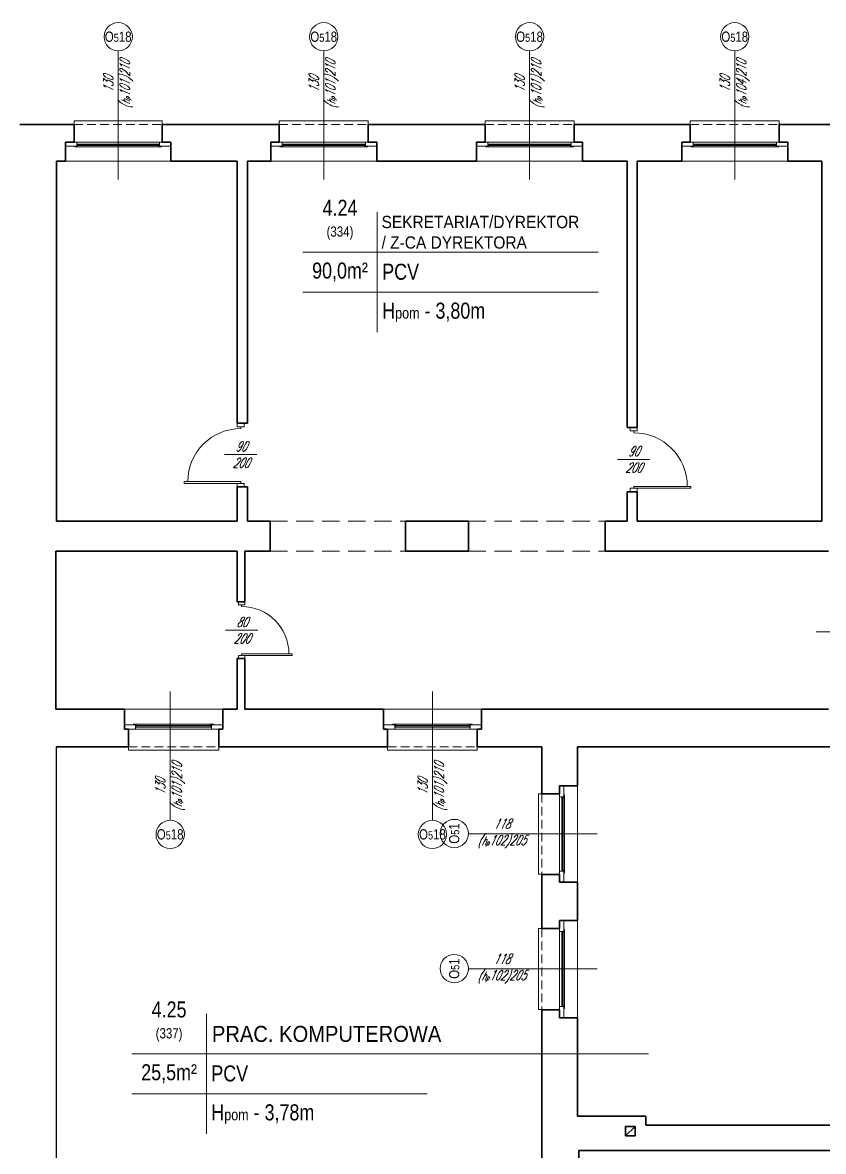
# Model space of a CAD drawing. Header units: millimetres. Extents: x -18485 to 40303, y -22087 to 35064.
# Drawn here: x 7619 to 8790, y -8501 to -6851 of the extents above; entities that cross this region are included whole.
import ezdxf

# ---------------------------------------------------------------- set-up
doc = ezdxf.new("R2010")
doc.units = ezdxf.units.MM
doc.linetypes.add('DASHED', pattern=[19.05, 12.7, -6.35])
doc.layers.get('0').update_dxf_attribs({"lineweight": 25})
for name, color, linetype, lineweight in [('01_ściany', 2, 'Continuous', 25), ('03-01_okna', 5, 'Continuous', 15), ('03_drzwi', 1, 'Continuous', 0), ('04-1_widok', 251, 'Continuous', 5), ('04-2_nad', 251, 'DASHED', 5), ('05-03_opis', 10, 'Continuous', 5), ('31 piętro III - ściany', 2, 'Continuous', 35)]:
    doc.layers.add(name, color=color, linetype=linetype, lineweight=lineweight)
doc.styles.add('ariel', font='arial.ttf', dxfattribs={"width": 0.8})
doc.styles.add('ariel_wym', font='simplex.shx', dxfattribs={"width": 0.65, "oblique": 25})

# ---------------------------------------------------------------- blocks, each defined once
blk = doc.blocks.new('*U1449')
blk.add_line((0, 0.375), (0, 0.4))
at = {"ltscale": 0.8}
blk.add_lwpolyline([(-0.05, 0.4), (-0.05, 0.45), (0.05, 0.45), (0.05, 0.4)], close=True, dxfattribs=at)
blk.add_lwpolyline([(0, -0.4), (0, -0.375), (-0.8, -0.375), (-0.8, -0.4), (-0.05, -0.4), (0.05, -0.4), (0.05, -0.45), (-0.05, -0.45), (-0.05, -0.4)])
blk.add_arc((0, -0.375), 0.75, 90, 180)
blk = doc.blocks.new('*U1450')
blk.add_line((0, 0.375), (0, 0.4))
at = {"ltscale": 0.8}
blk.add_lwpolyline([(0.05, 0.4), (0.05, 0.45), (-0.05, 0.45), (-0.05, 0.4)], close=True, dxfattribs=at)
blk.add_lwpolyline([(0, -0.4), (0, -0.375), (0.8, -0.375), (0.8, -0.4), (0.05, -0.4), (-0.05, -0.4), (-0.05, -0.45), (0.05, -0.45), (0.05, -0.4)])
blk.add_arc((0, -0.375), 0.75, 0, 90)

msp = doc.modelspace()

# ---------------------------------------------------------------- linework, layer by layer
at = {"layer": '01_ściany'}
msp.add_line((7669.1, -8794.8), (7669.1, -7909.7), dxfattribs=at)
at = {"layer": '03-01_okna', "linetype": 'Continuous', "lineweight": 0}
for p, q in [((7694.6, -6999.7), (7694.6, -6994.7)), ((7694.6, -6994.7), (7823.6, -6994.7)), ((7823.6, -6999.7), (7823.6, -6994.7)), ((7994.6, -6999.7), (7994.6, -6994.7)), ((7994.6, -6994.7), (8124.6, -6994.7)), ((8124.6, -6999.7), (8124.6, -6994.7)), ((8295.6, -6999.7), (8295.6, -6994.7)), ((8295.6, -6994.7), (8425.6, -6994.7)), ((8425.6, -6999.7), (8425.6, -6994.7)), ((8595.6, -6999.7), (8595.6, -6994.7)), ((8595.6, -6994.7), (8725.6, -6994.7)), ((8725.6, -6999.7), (8725.6, -6994.7)), ((7819.6, -7025.7), (7698.6, -7025.7)), ((7698.6, -7028.7), (7819.6, -7028.7)), ((7699.6, -7032.7), (7699.6, -7028.7)), ((7699.6, -7030.2), (7818.6, -7030.2)), ((7818.6, -7032.7), (7818.6, -7028.7)), ((8120.6, -7025.7), (7998.6, -7025.7)), ((7998.6, -7028.7), (8120.6, -7028.7)), ((7999.6, -7032.7), (7999.6, -7028.7)), ((7999.6, -7030.2), (8119.6, -7030.2)), ((8119.6, -7032.7), (8119.6, -7028.7)), ((8421.6, -7025.7), (8299.6, -7025.7)), ((8299.6, -7028.7), (8421.6, -7028.7)), ((8300.6, -7032.7), (8300.6, -7028.7)), ((8300.6, -7030.2), (8420.6, -7030.2)), ((8420.6, -7032.7), (8420.6, -7028.7)), ((8721.6, -7025.7), (8599.6, -7025.7)), ((8599.6, -7028.7), (8721.6, -7028.7)), ((8600.6, -7032.7), (8600.6, -7028.7)), ((8600.6, -7030.2), (8720.6, -7030.2)), ((8720.6, -7032.7), (8720.6, -7028.7)), ((7699.6, -7030.7), (7818.6, -7030.7)), ((7999.6, -7030.7), (8119.6, -7030.7)), ((8300.6, -7030.7), (8420.6, -7030.7)), ((8600.6, -7030.7), (8720.6, -7030.7)), ((7784.6, -7880.7), (7895.6, -7880.7)), ((7895.6, -7883.7), (7784.6, -7883.7)), ((7785.6, -7876.7), (7785.6, -7880.7)), ((7785.6, -7878.7), (7894.6, -7878.7)), ((7785.6, -7879.2), (7894.6, -7879.2)), ((7894.6, -7876.7), (7894.6, -7880.7)), ((8163.6, -7880.7), (8273.6, -7880.7)), ((8273.6, -7883.7), (8163.6, -7883.7)), ((8164.6, -7876.7), (8164.6, -7880.7)), ((8164.6, -7878.7), (8272.6, -7878.7)), ((8164.6, -7879.2), (8272.6, -7879.2)), ((8272.6, -7876.7), (8272.6, -7880.7)), ((7774.1, -7909.7), (7774.1, -7914.7)), ((7774.1, -7914.7), (7906.1, -7914.7)), ((7906.1, -7909.7), (7906.1, -7914.7)), ((8153.1, -7909.7), (8153.1, -7914.7)), ((8153.1, -7914.7), (8284.1, -7914.7)), ((8284.1, -7909.7), (8284.1, -7914.7)), ((8378.6, -7978.2), (8373.6, -7978.2)), ((8373.6, -7978.2), (8373.6, -8095.7)), ((8404.6, -8091.2), (8404.6, -7982.7)), ((8407.6, -7982.7), (8407.6, -8091.2)), ((8411.6, -7983.7), (8407.6, -7983.7)), ((8409.1, -7983.7), (8409.1, -8090.7)), ((8409.6, -7983.7), (8409.6, -8090.7)), ((8378.6, -8095.7), (8373.6, -8095.7)), ((8411.6, -8090.7), (8407.6, -8090.7)), ((8378.6, -8175.2), (8373.6, -8175.2)), ((8373.6, -8175.2), (8373.6, -8293.7)), ((8404.6, -8289.2), (8404.6, -8179.7)), ((8407.6, -8179.7), (8407.6, -8289.2)), ((8411.6, -8180.7), (8407.6, -8180.7)), ((8409.1, -8180.7), (8409.1, -8288.7)), ((8409.6, -8180.7), (8409.6, -8288.7)), ((8378.6, -8293.7), (8373.6, -8293.7)), ((8411.6, -8288.7), (8407.6, -8288.7))]:
    msp.add_line(p, q, dxfattribs=at)
at = {"layer": '03-01_okna', "linetype": 'DASHED'}
for p, q in [((7694.6, -6999.7), (7823.6, -6999.7)), ((7994.6, -6999.7), (8124.6, -6999.7)), ((8295.6, -6999.7), (8425.6, -6999.7)), ((8595.6, -6999.7), (8725.6, -6999.7)), ((7774.1, -7909.7), (7906.1, -7909.7)), ((8153.1, -7909.7), (8284.1, -7909.7)), ((8378.6, -7978.2), (8378.6, -8095.7)), ((8378.6, -8175.2), (8378.6, -8293.7))]:
    msp.add_line(p, q, dxfattribs=at)
at = {"layer": '03-01_okna', "linetype": 'Continuous', "lineweight": 0}
for points in [[(7698.6, -7031.7), (7682.1, -7031.7), (7682.1, -7025.7), (7698.6, -7025.7)], [(7836.1, -7031.7), (7819.6, -7031.7), (7819.6, -7025.7), (7836.1, -7025.7)], [(7998.6, -7031.7), (7982.1, -7031.7), (7982.1, -7025.7), (7998.6, -7025.7)], [(8137.1, -7031.7), (8120.6, -7031.7), (8120.6, -7025.7), (8137.1, -7025.7)], [(8299.6, -7031.7), (8283.1, -7031.7), (8283.1, -7025.7), (8299.6, -7025.7)], [(8438.1, -7031.7), (8421.6, -7031.7), (8421.6, -7025.7), (8438.1, -7025.7)], [(8599.6, -7031.7), (8583.1, -7031.7), (8583.1, -7025.7), (8599.6, -7025.7)], [(8738.1, -7031.7), (8721.6, -7031.7), (8721.6, -7025.7), (8738.1, -7025.7)], [(7784.6, -7877.7), (7768.1, -7877.7), (7768.1, -7883.7), (7784.6, -7883.7)], [(7912.1, -7877.7), (7895.6, -7877.7), (7895.6, -7883.7), (7912.1, -7883.7)], [(8163.6, -7877.7), (8147.1, -7877.7), (8147.1, -7883.7), (8163.6, -7883.7)], [(8290.1, -7877.7), (8273.6, -7877.7), (8273.6, -7883.7), (8290.1, -7883.7)], [(8410.6, -7982.7), (8410.6, -7966.7), (8404.6, -7966.7), (8404.6, -7982.7)], [(8410.6, -8107.7), (8410.6, -8091.2), (8404.6, -8091.2), (8404.6, -8107.7)], [(8410.6, -8179.7), (8410.6, -8163.7), (8404.6, -8163.7), (8404.6, -8179.7)], [(8410.6, -8305.7), (8410.6, -8289.2), (8404.6, -8289.2), (8404.6, -8305.7)]]:
    msp.add_lwpolyline(points, close=True, dxfattribs=at)
for points in [[(7695.6, -7031.7), (7695.6, -7032.7), (7822.6, -7032.7), (7822.6, -7031.7)], [(7995.6, -7031.7), (7995.6, -7032.7), (8123.6, -7032.7), (8123.6, -7031.7)], [(8296.6, -7031.7), (8296.6, -7032.7), (8424.6, -7032.7), (8424.6, -7031.7)], [(8596.6, -7031.7), (8596.6, -7032.7), (8724.6, -7032.7), (8724.6, -7031.7)], [(7781.6, -7877.7), (7781.6, -7876.7), (7898.6, -7876.7), (7898.6, -7877.7)], [(8160.6, -7877.7), (8160.6, -7876.7), (8276.6, -7876.7), (8276.6, -7877.7)], [(8410.6, -7979.7), (8411.6, -7979.7), (8411.6, -8094.2), (8410.6, -8094.2)], [(8410.6, -8176.7), (8411.6, -8176.7), (8411.6, -8292.2), (8410.6, -8292.2)]]:
    msp.add_lwpolyline(points, dxfattribs=at)
at = {"layer": '04-1_widok'}
for p, q in [((7836.1, -7053.7), (7682.1, -7053.7)), ((8137.1, -7053.7), (7982.1, -7053.7)), ((8438.1, -7053.7), (8283.1, -7053.7)), ((8738.1, -7053.7), (8583.1, -7053.7)), ((7912.1, -7854.7), (7768.1, -7854.7)), ((8290.1, -7854.7), (8147.1, -7854.7)), ((8430.6, -8107.7), (8430.6, -7966.7)), ((8430.6, -8305.7), (8430.6, -8163.7))]:
    msp.add_line(p, q, dxfattribs=at)
at = {"layer": '04-2_nad', "ltscale": 2}
for p, q in [((7981.1, -7579.7), (8179.1, -7579.7)), ((8271.1, -7579.7), (8471.1, -7579.7)), ((7981.1, -7623.7), (8179.1, -7623.7)), ((8271.1, -7623.7), (8471.1, -7623.7))]:
    msp.add_line(p, q, dxfattribs=at)
at = {"layer": '05-03_opis', "lineweight": 0}
for p, q in [((7759.1, -7080.3), (7759.1, -6892.2)), ((8059.6, -7080.3), (8059.6, -6892.2)), ((8360.6, -7080.3), (8360.6, -6892.2)), ((8660.6, -7080.3), (8660.6, -6892.2)), ((7961.9, -7482.5), (7914.7, -7482.5)), ((8489.3, -7489.5), (8536.5, -7489.5)), ((7963.2, -7739.2), (7916, -7739.2)), ((8779.9, -7741.7), (8827.1, -7741.7)), ((7835.1, -7829), (7835.1, -8017.1)), ((8218.6, -7829), (8218.6, -8017.1)), ((8459.2, -8036.9), (8271.2, -8036.9)), ((8459.2, -8234.4), (8271.2, -8234.4))]:
    msp.add_line(p, q, dxfattribs=at)
at = {"layer": '05-03_opis'}
for p, q in [((8137.9, -7303.4), (8137.9, -7127.8)), ((8029, -7186.7), (8460.7, -7186.7)), ((8029, -7245), (8460.7, -7245)), ((7888, -8475.4), (7888, -8299.8)), ((7779.1, -8358.7), (8534.7, -8358.7)), ((7779.1, -8417), (8210.8, -8417))]:
    msp.add_line(p, q, dxfattribs=at)
at = {"layer": '05-03_opis', "lineweight": 0}
for centre in [(7759.1, -6871.6), (8059.6, -6871.6), (8360.6, -6871.6), (8660.6, -6871.6), (7835.1, -8037.7), (8218.6, -8037.7), (8250.5, -8036.4), (8250.5, -8233.9)]:
    msp.add_circle(centre, 20.7, dxfattribs=at)
at = {"layer": '31 piętro III - ściany'}
for p, q in [((7694.6, -6999.7), (7615.1, -6999.7)), ((7694.6, -7025.7), (7694.6, -6999.7)), ((7823.6, -7025.7), (7823.6, -6999.7)), ((7823.6, -6999.7), (7994.6, -6999.7)), ((7994.6, -7025.7), (7994.6, -6999.7)), ((8124.6, -7025.7), (8124.6, -6999.7)), ((8124.6, -6999.7), (8295.6, -6999.7)), ((8295.6, -7025.7), (8295.6, -6999.7)), ((8425.6, -7025.7), (8425.6, -6999.7)), ((8425.6, -6999.7), (8595.6, -6999.7)), ((8595.6, -7025.7), (8595.6, -6999.7)), ((8725.6, -7025.7), (8725.6, -6999.7)), ((8725.6, -6999.7), (9143.1, -6999.7)), ((7682.1, -7053.7), (7682.1, -7025.7)), ((7682.1, -7025.7), (7694.6, -7025.7)), ((7836.1, -7025.7), (7823.6, -7025.7)), ((7836.1, -7053.7), (7836.1, -7025.7)), ((7982.1, -7053.7), (7982.1, -7025.7)), ((7982.1, -7025.7), (7994.6, -7025.7)), ((8137.1, -7025.7), (8124.6, -7025.7)), ((8137.1, -7053.7), (8137.1, -7025.7)), ((8283.1, -7053.7), (8283.1, -7025.7)), ((8283.1, -7025.7), (8295.6, -7025.7)), ((8438.1, -7025.7), (8425.6, -7025.7)), ((8438.1, -7053.7), (8438.1, -7025.7)), ((8583.1, -7053.7), (8583.1, -7025.7)), ((8583.1, -7025.7), (8595.6, -7025.7)), ((8738.1, -7025.7), (8725.6, -7025.7)), ((8738.1, -7053.7), (8738.1, -7025.7)), ((7669.1, -7579.7), (7669.1, -7053.7)), ((7669.1, -7053.7), (7682.1, -7053.7)), ((7933.1, -7053.7), (7836.1, -7053.7)), ((7933.1, -7436.7), (7933.1, -7053.7)), ((7948.1, -7436.7), (7948.1, -7053.7)), ((7948.1, -7053.7), (7982.1, -7053.7)), ((8283.1, -7053.7), (8137.1, -7053.7)), ((8503.1, -7053.7), (8438.1, -7053.7)), ((8503.1, -7442.7), (8503.1, -7053.7)), ((8583.1, -7053.7), (8518.1, -7053.7)), ((8518.1, -7442.7), (8518.1, -7053.7)), ((8518.1, -7053.7), (8583.1, -7053.7)), ((8788.1, -7053.7), (8738.1, -7053.7)), ((8788.1, -7579.7), (8788.1, -7053.7)), ((7948.1, -7436.7), (7933.1, -7436.7)), ((8503.1, -7442.7), (8518.1, -7442.7)), ((7948.1, -7529.7), (7933.1, -7529.7)), ((7933.1, -7529.7), (7933.1, -7579.7)), ((7948.1, -7579.7), (7948.1, -7529.7)), ((8503.1, -7579.7), (8503.1, -7536.7)), ((8503.1, -7536.7), (8518.1, -7536.7)), ((8518.1, -7536.7), (8518.1, -7579.7)), ((7933.1, -7579.7), (7669.1, -7579.7)), ((7981.1, -7579.7), (7948.1, -7579.7)), ((7981.1, -7623.7), (7981.1, -7579.7)), ((8271.1, -7579.7), (8179.1, -7579.7)), ((8179.1, -7623.7), (8179.1, -7579.7)), ((8271.1, -7623.7), (8271.1, -7579.7)), ((8471.1, -7623.7), (8471.1, -7579.7)), ((8471.1, -7579.7), (8503.1, -7579.7)), ((8518.1, -7579.7), (8788.1, -7579.7)), ((7933.1, -7623.7), (7668.1, -7623.7)), ((7668.1, -7623.7), (7668.1, -7854.7)), ((7933.1, -7697.7), (7933.1, -7623.7)), ((7981.1, -7623.7), (7944.1, -7623.7)), ((7981.1, -7623.7), (7944.1, -7623.7)), ((7944.1, -7623.7), (7944.1, -7697.7)), ((8271.1, -7623.7), (8179.1, -7623.7)), ((8797.6, -7623.7), (8471.1, -7623.7)), ((7944.1, -7697.7), (7933.1, -7697.7)), ((7944.1, -7780.7), (7933.1, -7780.7)), ((7933.1, -7780.7), (7933.1, -7854.7)), ((7944.1, -7780.7), (7944.1, -7854.7)), ((7668.1, -7854.7), (7768.1, -7854.7)), ((7768.1, -7854.7), (7768.1, -7883.7)), ((7912.1, -7854.7), (7912.1, -7883.7)), ((7933.1, -7854.7), (7912.1, -7854.7)), ((8147.1, -7854.7), (7944.1, -7854.7)), ((7944.1, -7854.7), (8147.1, -7854.7)), ((8147.1, -7854.7), (8147.1, -7883.7)), ((8797.6, -7854.7), (8290.1, -7854.7)), ((8290.1, -7854.7), (8290.1, -7883.7)), ((7768.1, -7883.7), (7774.1, -7883.7)), ((7774.1, -7883.7), (7774.1, -7909.7)), ((7912.1, -7883.7), (7906.1, -7883.7)), ((7906.1, -7883.7), (7906.1, -7909.7)), ((8147.1, -7883.7), (8153.1, -7883.7)), ((8153.1, -7883.7), (8153.1, -7909.7)), ((8290.1, -7883.7), (8284.1, -7883.7)), ((8284.1, -7883.7), (8284.1, -7909.7)), ((7774.1, -7909.7), (7669.1, -7909.7)), ((7906.1, -7909.7), (8153.1, -7909.7)), ((8284.1, -7909.7), (8378.6, -7909.7)), ((8378.6, -7978.2), (8378.6, -7909.7)), ((8430.6, -7909.7), (8901, -7909.7)), ((8430.6, -7966.7), (8430.6, -7909.7)), ((8430.6, -7966.7), (8404.6, -7966.7)), ((8404.6, -7966.7), (8404.6, -7978.2)), ((8404.6, -7978.2), (8378.6, -7978.2)), ((8404.6, -8096.2), (8378.6, -8096.2)), ((8378.6, -8096.2), (8378.6, -8175.2)), ((8404.6, -8107.7), (8404.6, -8096.2)), ((8430.6, -8107.7), (8404.6, -8107.7)), ((8430.6, -8107.7), (8430.6, -8163.7)), ((8430.6, -8163.7), (8404.6, -8163.7)), ((8404.6, -8163.7), (8404.6, -8175.2)), ((8404.6, -8175.2), (8378.6, -8175.2)), ((8404.6, -8294.2), (8378.6, -8294.2)), ((8378.6, -8294.2), (8378.6, -8527.9)), ((8404.6, -8305.7), (8404.6, -8294.2)), ((8430.6, -8305.7), (8404.6, -8305.7)), ((8430.6, -8449.7), (8430.6, -8305.7)), ((8430.6, -8449.7), (8530.6, -8449.7)), ((8501.1, -8464.5), (8515.1, -8464.5)), ((8501.1, -8478.5), (8501.1, -8464.5)), ((8515.1, -8464.5), (8501.1, -8478.5)), ((8515.1, -8464.5), (8515.1, -8478.5)), ((8530.6, -8449.7), (8530.6, -8462.7)), ((8900.6, -8462.7), (8530.6, -8462.7)), ((8515.1, -8478.5), (8501.1, -8478.5)), ((8944.6, -8499.7), (8432.6, -8499.7)), ((8432.6, -8516.4), (8432.6, -8499.7))]:
    msp.add_line(p, q, dxfattribs=at)

# ---------------------------------------------------------------- block references
at = {"layer": '03_drzwi'}
for name, p, xscale, yscale, zscale in [('*U1449', (7938.3, -7483.2), 103.3333333333048, 103.3333333333048, 103.3333333333048), ('*U1449', (8512.9, -7489.7), -104.4444444444161, 104.4444444444161, 104.4444444444162), ('*U1450', (7939.6, -7739.2), 92.2222222222008, 92.2222222222008, 92.2222222222008)]:
    msp.add_blockref(name, p, dxfattribs=dict(at, xscale=xscale, yscale=yscale, zscale=zscale))

# ---------------------------------------------------------------- texts
at = {"layer": '05-03_opis', "lineweight": 0, "attachment_point": 5}
for s, insert, char_height, width, style in [('O{\\H0.8x;5}18', (7759.1, -6871.6), 15, 75.194, 'ariel'), ('O{\\H0.8x;5}18', (8059.6, -6871.6), 15, 75.194, 'ariel'), ('O{\\H0.8x;5}18', (8360.6, -6871.6), 15, 75.194, 'ariel'), ('O{\\H0.8x;5}18', (8660.6, -6871.6), 15, 75.194, 'ariel'), ('90\\P200', (7938.5, -7482.5), 14.4, 68.936, 'ariel_wym'), ('90\\P200', (8512.7, -7489.5), 14.4, 68.936, 'ariel_wym'), ('80\\P200', (7939.8, -7739.2), 14.4, 68.936, 'ariel_wym'), ('118\\P({\\H0.8333x;h\\H0.6x;p}102)205', (8320.1, -8036.4), 14.4, 62.661, 'ariel_wym'), ('O{\\H0.8x;5}18', (7835.1, -8037.7), 15, 75.194, 'ariel'), ('O{\\H0.8x;5}18', (8218.6, -8037.7), 15, 75.194, 'ariel'), ('118\\P({\\H0.8333x;h\\H0.6x;p}102)205', (8320.1, -8233.9), 14.4, 62.661, 'ariel_wym')]:
    msp.add_mtext(s, dxfattribs=dict(at, insert=insert, char_height=char_height, width=width, style=style))
at = {"layer": '05-03_opis', "lineweight": 0, "attachment_point": 5, "rotation": 90}
for s, insert, char_height, width, style in [('130\\P({\\H0.8333x;h\\H0.6x;p}101)210', (7759.1, -6941.1), 14.4, 62.661, 'ariel_wym'), ('130\\P({\\H0.8333x;h\\H0.6x;p}101)210', (8059.6, -6941.1), 14.4, 62.661, 'ariel_wym'), ('130\\P({\\H0.8333x;h\\H0.6x;p}101)210', (8360.6, -6941.1), 14.4, 62.661, 'ariel_wym'), ('130\\P({\\H0.8333x;h\\H0.6x;p}104)210', (8660.6, -6941.1), 14.4, 62.661, 'ariel_wym'), ('130\\P({\\H0.8333x;h\\H0.6x;p}101)210', (7835.1, -7968.2), 14.4, 62.661, 'ariel_wym'), ('130\\P({\\H0.8333x;h\\H0.6x;p}101)210', (8218.6, -7968.2), 14.4, 62.661, 'ariel_wym'), ('O{\\H0.8x;5}1', (8250.5, -8036.4), 15, 75.194, 'ariel'), ('O{\\H0.8x;5}1', (8250.5, -8233.9), 15, 75.194, 'ariel')]:
    msp.add_mtext(s, dxfattribs=dict(at, insert=insert, char_height=char_height, width=width, style=style))
at = {"layer": '05-03_opis', "style": 'ariel'}
for s, insert, char_height, width, attachment_point in [('4.24\\P{\\H0.6404x;(334)}', (8083.4, -7139.2), 23.423, 108.913, 5), ('{\\W0.9; SEKRETARIAT/DYREKTOR\\P / Z-CA DYREKTORA}', (8137.9, -7157.5), 18, 322.789, 4), ('90,0m²', (8083.4, -7215.6), 23.42, 108.913, 5), (' PCV', (8137.9, -7215.3), 23.42, 322.789, 4), (' H{\\H0.7x;pom} - 3,80m', (8137.9, -7274.5), 23.423, 322.789, 4), ('4.25\\P{\\H0.6404x;(337)}', (7833.5, -8311.2), 23.423, 108.913, 5), ('{\\W0.9; PRAC. KOMPUTEROWA}', (7888, -8329.5), 23.423, 356.638, 4), ('25,5m²', (7833.5, -8387.6), 23.42, 108.913, 5), (' PCV', (7888, -8387.3), 23.42, 322.789, 4), (' H{\\H0.7x;pom} - 3,78m', (7888, -8446.5), 23.423, 322.789, 4)]:
    msp.add_mtext(s, dxfattribs=dict(at, insert=insert, char_height=char_height, width=width, attachment_point=attachment_point))

doc.saveas('drawing.dxf')
